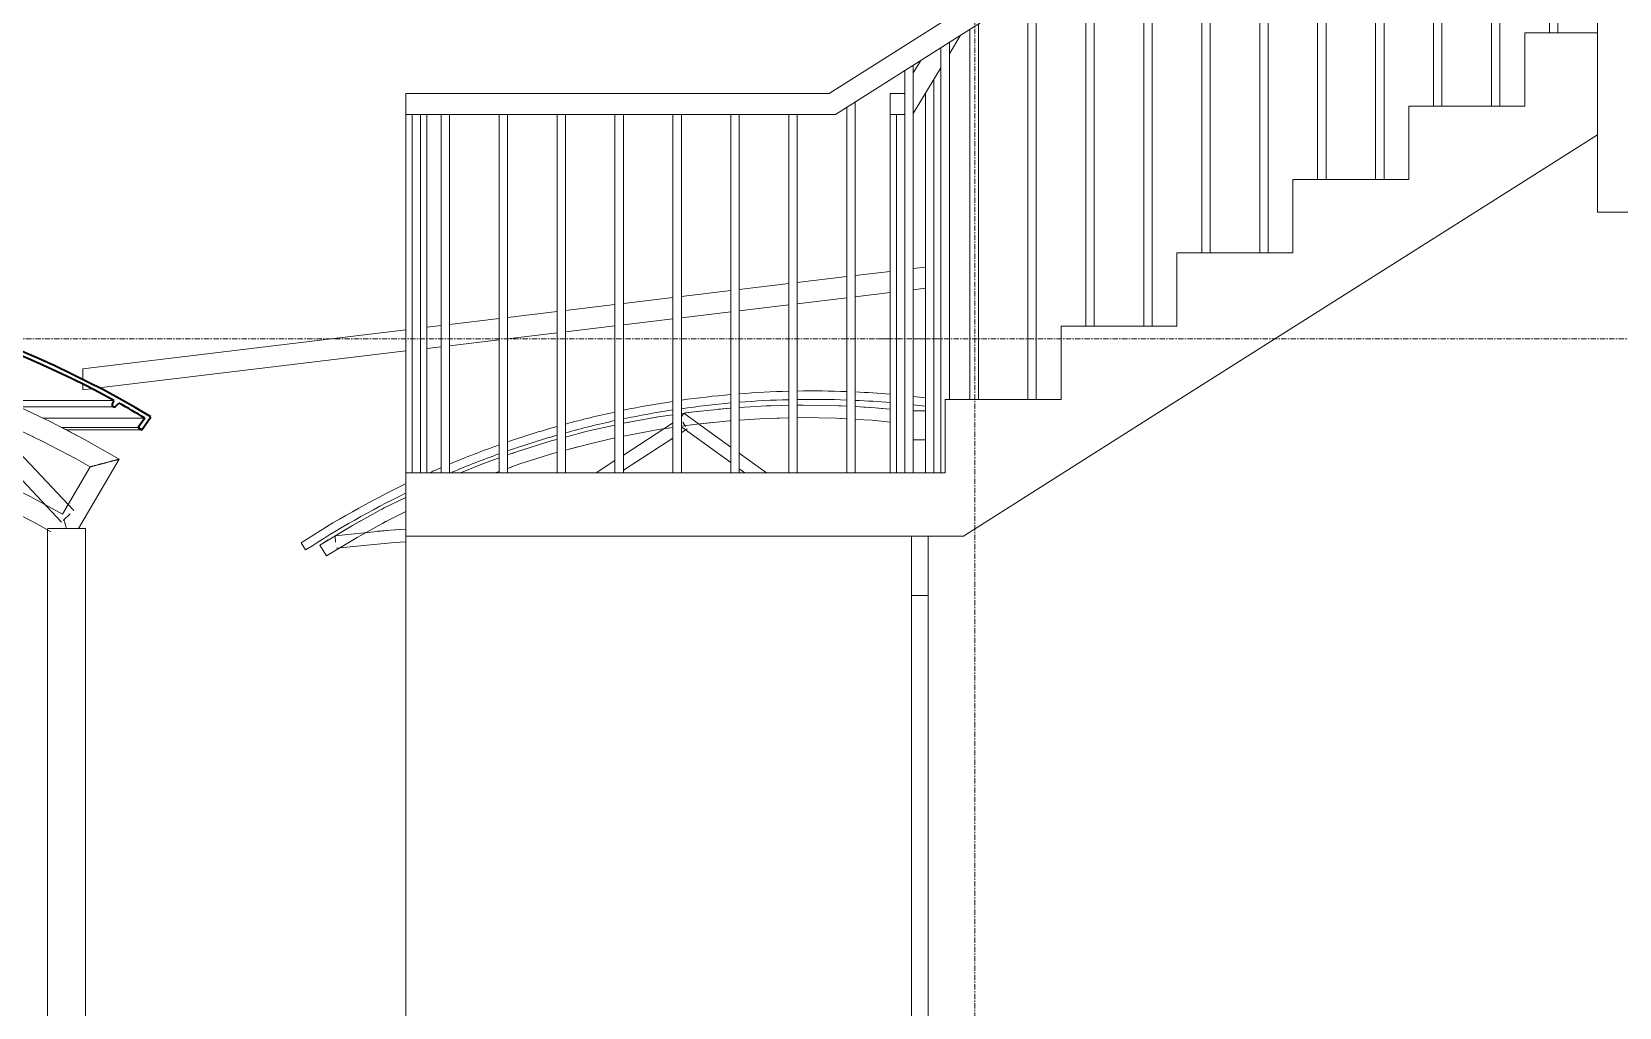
# Model space of a CAD drawing. Header units: inches. Extents: x 22 to 382261, y 22 to 371281.
# Drawn here: x 354608 to 358374, y 142650 to 144964 of the extents above; entities that cross this region are included whole.
import ezdxf

# ---------------------------------------------------------------- set-up
doc = ezdxf.new("R2010")
doc.units = ezdxf.units.IN
doc.header["$MEASUREMENT"] = 0
doc.linetypes.add('Grid Line 1_2_', pattern=[22.225, 12.7, -3.175, 3.175, -3.175])
for name, color, linetype, lineweight in [('A-AREA', 32, 'Continuous', 9), ('A-FLOR-HRAL', 11, 'Continuous', 9), ('A-FLOR-LEVL', 51, 'Continuous', 9), ('A-ROOF', 132, 'Continuous', 9), ('I-WALL', 2, 'Continuous', 9), ('Q-CASE', 31, 'Continuous', 9), ('S-GRID', 1, 'Continuous', 9), ('S-STRS', 31, 'Continuous', 9)]:
    doc.layers.add(name, color=color, linetype=linetype, lineweight=lineweight)

# ---------------------------------------------------------------- blocks, each defined once
blk = doc.blocks.new('Casework 1 - Casework 1-382926-Rear Elevation')
at = {"layer": 'Q-CASE'}
for p, q in [((-6849.4, 3042.6), (-7147.2, 3359.1)), ((-7156.9, 3311.1), (-6878.5, 3015.1)), ((-6965, 3226.7), (-6943.3, 3216.4)), ((-6965, 3226.7), (-6943.3, 3216.4)), ((-6965, 3226.7), (-6943.3, 3216.4)), ((-6965, 3226.7), (-6943.3, 3216.4)), ((-6965, 3226.7), (-6943.3, 3216.4)), ((-6965, 3226.7), (-6943.3, 3216.4)), ((-6965, 3226.7), (-6943.3, 3216.4)), ((-6965, 3226.7), (-6943.3, 3216.4)), ((-6965, 3226.7), (-6943.3, 3216.4)), ((-6837.8, 3000), (-6741.6, 3164)), ((-6810, 3146.2), (-6875.8, 3034.1)), ((-6874.3, 3019.2), (-6857.9, 3034.5)), ((-6911.8, 3000), (-6911.8, 300)), ((-6866.8, 3000), (-6910.3, 3000)), ((-6821.8, 3000), (-6866.8, 3000)), ((-6821.8, 300), (-6821.8, 3000))]:
    blk.add_line(p, q, dxfattribs=at)
at = {"layer": 'Q-CASE', "flags": 128}
for points in [[(-6741.6, 3164), (-6822.3, 3210.4), (-6904.9, 3253.6), (-6989.1, 3293.4)], [(-8240.8, 3427.2), (-8162.6, 3436.4), (-8071.7, 3443.4), (-7980.6, 3446.8), (-7889.5, 3446.5), (-7798.4, 3442.6), (-7707.6, 3435.1), (-7617.1, 3423.9), (-7527.2, 3409.1), (-7437.9, 3390.7), (-7349.4, 3368.8), (-7261.9, 3343.3), (-7175.4, 3314.4), (-7090.2, 3282), (-7006.4, 3246.3), (-6924, 3207.2), (-6843.3, 3164.9), (-6810, 3146.2)], [(-6897, 3249.4), (-6904.9, 3253.6), (-6989.1, 3293.4), (-7035.4, 3313)], [(-6897, 3249.4), (-6904.9, 3253.6), (-6989.1, 3293.4), (-7035.4, 3313)], [(-6897, 3249.4), (-6904.9, 3253.6), (-6989.1, 3293.4), (-7035.4, 3313)], [(-6897, 3249.4), (-6904.9, 3253.6), (-6989.1, 3293.4), (-7035.4, 3313)], [(-6897, 3249.4), (-6904.9, 3253.6), (-6989.1, 3293.4), (-7035.4, 3313)], [(-6897, 3249.4), (-6904.9, 3253.6), (-6989.1, 3293.4), (-7035.4, 3313)], [(-6897, 3249.4), (-6904.9, 3253.6), (-6989.1, 3293.4), (-7035.4, 3313)], [(-6897, 3249.4), (-6904.9, 3253.6), (-6989.1, 3293.4), (-7035.4, 3313)], [(-6897, 3249.4), (-6904.9, 3253.6), (-6989.1, 3293.4), (-7035.4, 3313)], [(-7009.7, 3048.8), (-6935.2, 3010), (-6903.9, 2992.1)], [(-6875.8, 3034.1), (-6951.3, 3075.2), (-7028.3, 3113.3), (-7106.8, 3148.3), (-7186.7, 3180.1), (-7267.8, 3208.7), (-7349.9, 3234), (-7433, 3256), (-7446.9, 3259.1)], [(-6741.6, 3164), (-6822.3, 3210.4), (-6873.2, 3237)], [(-6741.6, 3164), (-6822.3, 3210.4), (-6873.2, 3237)], [(-6741.6, 3164), (-6822.3, 3210.4), (-6873.2, 3237)], [(-6741.6, 3164), (-6822.3, 3210.4), (-6873.2, 3237)], [(-6741.6, 3164), (-6822.3, 3210.4), (-6873.2, 3237)], [(-6741.6, 3164), (-6822.3, 3210.4), (-6873.2, 3237)], [(-6741.6, 3164), (-6822.3, 3210.4), (-6873.2, 3237)], [(-6741.6, 3164), (-6822.3, 3210.4), (-6873.2, 3237)], [(-6741.6, 3164), (-6822.3, 3210.4), (-6873.2, 3237)], [(-6918, 3057.1), (-6951.3, 3075.2), (-7007.5, 3103)], [(-6918, 3057.1), (-6951.3, 3075.2), (-7007.5, 3103)], [(-6918, 3057.1), (-6951.3, 3075.2), (-7007.5, 3103)], [(-6918, 3057.1), (-6951.3, 3075.2), (-7007.5, 3103)], [(-6918, 3057.1), (-6951.3, 3075.2), (-7007.5, 3103)], [(-6918, 3057.1), (-6951.3, 3075.2), (-7007.5, 3103)], [(-6918, 3057.1), (-6951.3, 3075.2), (-7007.5, 3103)], [(-6918, 3057.1), (-6951.3, 3075.2), (-7007.5, 3103)], [(-6918, 3057.1), (-6951.3, 3075.2), (-7007.5, 3103)]]:
    blk.add_lwpolyline(points, dxfattribs=at)
at = {"layer": 'Q-CASE'}
for points, knots in [([(-6741.6, 3164), (-6741.6, 3164), (-6742, 3163.8), (-6743.1, 3163.6), (-6743.8, 3163.4), (-6744.6, 3163.3), (-6745.9, 3163), (-6747.6, 3162.5), (-6749.2, 3162.1), (-6750.5, 3161.7), (-6751.5, 3161.5), (-6752.6, 3161.2), (-6754, 3160.9), (-6755.9, 3160.4), (-6758.2, 3159.8), (-6760.7, 3159.1), (-6763.1, 3158.5), (-6765.6, 3157.9), (-6768.1, 3157.2), (-6770.7, 3156.6), (-6773.2, 3155.9), (-6775.8, 3155.2), (-6778.3, 3154.5), (-6780.9, 3153.9), (-6783.4, 3153.2), (-6786, 3152.6), (-6788, 3152), (-6789.7, 3151.6), (-6790.9, 3151.3), (-6792.1, 3151), (-6793.7, 3150.5), (-6795.6, 3150), (-6797.5, 3149.5), (-6798.8, 3149.2), (-6799.5, 3149), (-6800.2, 3148.8), (-6801, 3148.6), (-6802.4, 3148.3), (-6804, 3147.8), (-6805.7, 3147.3), (-6806.9, 3147), (-6807.7, 3146.8), (-6808.5, 3146.7), (-6809.5, 3146.4), (-6809.9, 3146.3), (-6810, 3146.2)], [0, 0, 0, 0, 0.055556, 0.083333, 0.097222, 0.111111, 0.138889, 0.166667, 0.194444, 0.208333, 0.222222, 0.236111, 0.25, 0.277778, 0.305556, 0.333333, 0.361111, 0.388889, 0.416667, 0.444444, 0.472222, 0.5, 0.527778, 0.555556, 0.583333, 0.611111, 0.638889, 0.652778, 0.666667, 0.680556, 0.694444, 0.722222, 0.75, 0.763889, 0.770833, 0.777778, 0.791667, 0.805556, 0.833333, 0.861111, 0.888889, 0.902778, 0.916667, 0.944444, 1, 1, 1, 1]), ([(-6872.3, 3021.2), (-6872.2, 3020.7), (-6871.9, 3019.5), (-6871.4, 3017.4), (-6870.7, 3015), (-6870.1, 3012.6), (-6869.4, 3010.1), (-6868.8, 3007.6), (-6868.1, 3005), (-6867.4, 3002.5), (-6867, 3000.8), (-6866.8, 2999.9)], [0.2607031, 0.2607031, 0.2607031, 0.2607031, 0.2777778, 0.3055556, 0.3333333, 0.3611111, 0.3888889, 0.4166667, 0.4444444, 0.4722222, 0.5, 0.5, 0.5, 0.5])]:
    blk.add_open_spline(points, degree=3, knots=knots, dxfattribs=at)
blk = doc.blocks.new('Roofs 1 - Roofs 1-397225-Rear Elevation')
at = {"layer": 'A-ROOF'}
for p, q in [((-7924.3, 3612.1), (-8746, 3612.1)), ((-8193.4, 3586), (-7914.2, 3586)), ((-8188.8, 3586.5), (-7927, 3586.5)), ((-8158.8, 3589.6), (-7933.4, 3589.6)), ((-7776.9, 3413.9), (-7857.5, 3445)), ((-7543.8, 3295.4), (-7540, 3303.7)), ((-7540, 3303.7), (-7531.1, 3303.7)), ((-7539, 3288.3), (-7512.7, 3288.3)), ((-7468.9, 3303.7), (-7272.4, 3303.7)), ((-7450.7, 3288.3), (-7307.3, 3288.3)), ((-7207.9, 3288.3), (-7135.4, 3288.3)), ((-7173.7, 3303.7), (-7150, 3303.7)), ((-7015.1, 3303.7), (-6754.1, 3303.7)), ((-6981.5, 3288.3), (-6753.2, 3288.3)), ((-9168.3, 3261.7), (-9142.7, 3261.7)), ((-7419.2, 3262), (-7366.4, 3262)), ((-7318.8, 3239.4), (-7089.3, 3239.4)), ((-7267.9, 3262), (-7110.6, 3262)), ((-7055.8, 3262), (-7045.3, 3262)), ((-7034.6, 3239.4), (-6993.9, 3239.4)), ((-6923.7, 3262), (-6680.6, 3262)), ((-6877.6, 3239.4), (-6696.1, 3239.4)), ((-10060.5, 3204.7), (-10092.2, 3235.5)), ((-10092.2, 3235.5), (-9230.6, 3235.5)), ((-10060.5, 3204.7), (-9199.8, 3204.7)), ((-7331.6, 3233.7), (-7084.2, 3233.7)), ((-7029.2, 3233.7), (-6981, 3233.7)), ((-6867.1, 3233.7), (-6687.9, 3233.7))]:
    blk.add_line(p, q, dxfattribs=at)
at = {"layer": 'A-ROOF', "lineweight": 35}
for p, q in [((-7936.8, 3602), (-7933.4, 3589.6)), ((-7906.9, 3591.7), (-7904.1, 3602)), ((-6754.1, 3303.7), (-6757.8, 3295.4)), ((-6749.6, 3289.7), (-6742.2, 3297.1)), ((-9153.2, 3270.6), (-9145.5, 3262.8)), ((-9139.3, 3267.5), (-9144.1, 3275.9)), ((-6680.6, 3262), (-6696.1, 3239.4)), ((-6696.1, 3239.4), (-6687.9, 3233.7)), ((-6687.9, 3233.7), (-6666.4, 3265.1)), ((-9230.6, 3235.5), (-9199.8, 3204.7)), ((-9192.7, 3211.8), (-9214.6, 3233.7)), ((-9199.8, 3204.7), (-9192.7, 3211.8))]:
    blk.add_line(p, q, dxfattribs=at)
at = {"layer": 'A-ROOF', "flags": 128}
for points in [[(-10092.2, 3235.5), (-9942.1, 3320.3), (-9786.2, 3394.9), (-9625.5, 3458.9), (-9460.5, 3512.1), (-9292.3, 3554.1), (-9121.4, 3584.9), (-8948.8, 3604.2), (-8775.2, 3611.9), (-8740.2, 3612.1)], [(-8012.5, 3496.1), (-8028.5, 3500.8), (-8199.5, 3543.8), (-8328.4, 3568.2)], [(-7540, 3303.7), (-7697.9, 3380.4), (-7730.4, 3394.6)], [(-7538.8, 3288.3), (-7540.2, 3288.4), (-7541.4, 3288.8), (-7542.5, 3289.5), (-7543.3, 3290.5), (-7543.9, 3291.7), (-7544.2, 3292.9), (-7544.2, 3294.2), (-7543.8, 3295.4)]]:
    blk.add_lwpolyline(points, dxfattribs=at)
at = {"layer": 'A-ROOF', "lineweight": 35}
for centre, radius, start, end in [((-7924.3, 1158.2), 2453.9, 59.1602, 122.1619), ((-7924.3, 1158.2), 2443.9, 90.2913, 119.9416), ((-7927, 3594.6), 8.12, 218.4096, 321.5904), ((-7914.2, 3593.6), 7.62, 212.2724, 345), ((-7924.3, 1158.2), 2443.9, 61.3914, 89.5259), ((-6753.2, 3293.3), 5.09, 156.0473, 315), ((-7924.3, 1158.2), 2443.9, 59.41, 61.0717), ((-7924.3, 1158.2), 2443.9, 120.1887, 121.8678), ((-9142.7, 3265.6), 3.89, 225, 29.759)]:
    blk.add_arc(centre, radius, start, end, dxfattribs=at)
at = {"layer": 'A-ROOF'}
blk.add_open_spline([(-7784.1, 3608.1), (-7840.2, 3611.3), (-7896.4, 3612.6), (-7952.6, 3611.9)], degree=3, dxfattribs=at)
for points, knots in [([(-7933.4, 3589.6), (-7932.5, 3588.5), (-7930.8, 3587.2), (-7928.1, 3586.5), (-7926, 3586.5), (-7924, 3587), (-7922.1, 3588), (-7921.1, 3589), (-7920.7, 3589.6)], [0, 0, 0, 0, 0.285714, 0.428571, 0.571429, 0.714286, 0.857143, 1, 1, 1, 1]), ([(-7920.7, 3589.6), (-7920, 3588.5), (-7918, 3586.6), (-7914.7, 3585.8), (-7912.1, 3586.2), (-7910.3, 3587), (-7908.7, 3588.2), (-7907.5, 3589.8), (-7907, 3591), (-7906.9, 3591.7)], [0, 0, 0, 0, 0.222222, 0.444444, 0.555556, 0.666667, 0.777778, 0.888889, 1, 1, 1, 1]), ([(-6757.8, 3295.4), (-6758.2, 3294.6), (-6758.4, 3292.9), (-6757.7, 3290.8), (-6756.9, 3289.8), (-6756.5, 3289.5)], [0, 0, 0, 0, 0.1818182, 0.3636364, 0.4545455, 0.4545455, 0.4545455, 0.4545455]), ([(-6755.5, 3288.8), (-6754.7, 3288.4), (-6753.2, 3288.1), (-6751.1, 3288.6), (-6750, 3289.3), (-6749.6, 3289.7)], [0.5454545, 0.5454545, 0.5454545, 0.5454545, 0.7272727, 0.8636364, 1, 1, 1, 1]), ([(-9145.5, 3262.8), (-9145, 3262.4), (-9144.1, 3261.8), (-9142.7, 3261.7), (-9141.7, 3261.8), (-9141.1, 3262), (-9140.8, 3262.2)], [0, 0, 0, 0, 0.1818182, 0.2727273, 0.3636364, 0.4545455, 0.4545455, 0.4545455, 0.4545455]), ([(-9140, 3262.8), (-9139.7, 3263.1), (-9139.3, 3263.6), (-9138.8, 3264.9), (-9138.8, 3266.3), (-9139.2, 3267.2), (-9139.3, 3267.5)], [0.5454545, 0.5454545, 0.5454545, 0.5454545, 0.6363636, 0.7272727, 0.9090909, 1, 1, 1, 1])]:
    blk.add_open_spline(points, degree=3, knots=knots, dxfattribs=at)
blk = doc.blocks.new('Casework 6 - Casework 6-529220-Rear Elevation')
at = {"layer": 'Q-CASE'}
for p, q in [((-5152.7, 3292.1), (-5170.9, 3291.7)), ((-5152.7, 3292.1), (-5170.9, 3291.7)), ((-5152.7, 3292.1), (-5170.9, 3291.7)), ((-5152.7, 3292.1), (-5170.9, 3291.7)), ((-5152.7, 3292.1), (-5170.9, 3291.7)), ((-5152.7, 3292.1), (-5170.9, 3291.7)), ((-5152.7, 3292.1), (-5170.9, 3291.7)), ((-5152.7, 3292.1), (-5170.9, 3291.7)), ((-4857.7, 3279), (-4828.5, 3279)), ((-5531, 3252.3), (-5545.2, 3249.7)), ((-5531, 3252.3), (-5545.2, 3249.7)), ((-5531, 3252.3), (-5545.2, 3249.7)), ((-5531, 3252.3), (-5545.2, 3249.7)), ((-5531, 3252.3), (-5545.2, 3249.7)), ((-5531, 3252.3), (-5545.2, 3249.7)), ((-5531, 3252.3), (-5545.2, 3249.7)), ((-5531, 3252.3), (-5545.2, 3249.7)), ((-5428.7, 3249.6), (-5545.2, 3174)), ((-5402.8, 3272), (-5406.9, 3266.4)), ((-5406.9, 3240.4), (-5290.2, 3156.1)), ((-5397.8, 3242.1), (-5404.4, 3252.1)), ((-5401.6, 3273.6), (-5401.9, 3273.2)), ((-5290.2, 3193.1), (-5401.6, 3273.6)), ((-5356.1, 3248.9), (-5335, 3251.1)), ((-5356.1, 3248.9), (-5335, 3251.1)), ((-5356.1, 3248.9), (-5335, 3251.1)), ((-5356.1, 3248.9), (-5335, 3251.1)), ((-5356.1, 3248.9), (-5335, 3251.1)), ((-5356.1, 3248.9), (-5335, 3251.1)), ((-5356.1, 3248.9), (-5335, 3251.1)), ((-5356.1, 3248.9), (-5335, 3251.1)), ((-5193.5, 3261.1), (-5175.1, 3261.6)), ((-5193.5, 3261.1), (-5175.1, 3261.6)), ((-5193.5, 3261.1), (-5175.1, 3261.6)), ((-5193.5, 3261.1), (-5175.1, 3261.6)), ((-5193.5, 3261.1), (-5175.1, 3261.6)), ((-5193.5, 3261.1), (-5175.1, 3261.6)), ((-5193.5, 3261.1), (-5175.1, 3261.6)), ((-5193.5, 3261.1), (-5175.1, 3261.6)), ((-5030.5, 3260.8), (-5016.7, 3260.1)), ((-5030.5, 3260.8), (-5016.7, 3260.1)), ((-5030.5, 3260.8), (-5016.7, 3260.1)), ((-5030.5, 3260.8), (-5016.7, 3260.1)), ((-5030.5, 3260.8), (-5016.7, 3260.1)), ((-5030.5, 3260.8), (-5016.7, 3260.1)), ((-5030.5, 3260.8), (-5016.7, 3260.1)), ((-5030.5, 3260.8), (-5016.7, 3260.1)), ((-5545.2, 3138.2), (-5427.7, 3214.5)), ((-5516.6, 3224.4), (-5494.7, 3228.5)), ((-5516.6, 3224.4), (-5494.7, 3228.5)), ((-5516.6, 3224.4), (-5494.7, 3228.5)), ((-5516.6, 3224.4), (-5494.7, 3228.5)), ((-5516.6, 3224.4), (-5494.7, 3228.5)), ((-5516.6, 3224.4), (-5494.7, 3228.5)), ((-5516.6, 3224.4), (-5494.7, 3228.5)), ((-5516.6, 3224.4), (-5494.7, 3228.5)), ((-5406.9, 3228), (-5394.1, 3236.3)), ((-4857.7, 3210), (-4828.5, 3210)), ((-5674.2, 3187.9), (-5653, 3193.6)), ((-5674.2, 3187.9), (-5653, 3193.6)), ((-5674.2, 3187.9), (-5653, 3193.6)), ((-5674.2, 3187.9), (-5653, 3193.6)), ((-5674.2, 3187.9), (-5653, 3193.6)), ((-5674.2, 3187.9), (-5653, 3193.6)), ((-5674.2, 3187.9), (-5653, 3193.6)), ((-5674.2, 3187.9), (-5653, 3193.6)), ((-5205.7, 3132), (-5270.2, 3178.6)), ((-5849.4, 3132), (-5840.2, 3135.3)), ((-5820.2, 3142.5), (-5808.7, 3146.6)), ((-5820.2, 3142.5), (-5808.7, 3146.6)), ((-5820.2, 3142.5), (-5808.7, 3146.6)), ((-5820.2, 3142.5), (-5808.7, 3146.6)), ((-5820.2, 3142.5), (-5808.7, 3146.6)), ((-5820.2, 3142.5), (-5808.7, 3146.6)), ((-5820.2, 3142.5), (-5808.7, 3146.6)), ((-5820.2, 3142.5), (-5808.7, 3146.6)), ((-5565.2, 3161), (-5609.8, 3132)), ((-5270.2, 3141.6), (-5256.9, 3132)), ((-6117, 3012), (-6108, 3016.9)), ((-6117, 3012), (-6108, 3016.9)), ((-6117, 3012), (-6108, 3016.9)), ((-6117, 3012), (-6108, 3016.9)), ((-6117, 3012), (-6108, 3016.9)), ((-6117, 3012), (-6108, 3016.9)), ((-6117, 3012), (-6108, 3016.9)), ((-6117, 3012), (-6108, 3016.9)), ((-6229.7, 2982.7), (-6229.4, 2980.7)), ((-6229.4, 2980.6), (-6227.9, 2967.8)), ((-6299.2, 2949.1), (-6310.1, 2965.8)), ((-6265.8, 2960.4), (-6249.7, 2935)), ((-4861.8, 2841), (-4821.8, 2841))]:
    blk.add_line(p, q, dxfattribs=at)
at = {"layer": 'Q-CASE', "flags": 128}
for points in [[(-5290.2, 3285.8), (-5291.6, 3285.7), (-5377.2, 3277), (-5407.7, 3272.7)], [(-5364.7, 3278.3), (-5377.2, 3277), (-5398.4, 3274)], [(-5364.7, 3278.3), (-5377.2, 3277), (-5398.4, 3274)], [(-5364.7, 3278.3), (-5377.2, 3277), (-5398.4, 3274)], [(-5364.7, 3278.3), (-5377.2, 3277), (-5398.4, 3274)], [(-5364.7, 3278.3), (-5377.2, 3277), (-5398.4, 3274)], [(-5364.7, 3278.3), (-5377.2, 3277), (-5398.4, 3274)], [(-5364.7, 3278.3), (-5377.2, 3277), (-5398.4, 3274)], [(-5364.7, 3278.3), (-5377.2, 3277), (-5398.4, 3274)], [(-5290.2, 3285.8), (-5291.6, 3285.7), (-5319.9, 3282.8)], [(-5290.2, 3285.8), (-5291.6, 3285.7), (-5319.9, 3282.8)], [(-5290.2, 3285.8), (-5291.6, 3285.7), (-5319.9, 3282.8)], [(-5290.2, 3285.8), (-5291.6, 3285.7), (-5319.9, 3282.8)], [(-5290.2, 3285.8), (-5291.6, 3285.7), (-5319.9, 3282.8)], [(-5290.2, 3285.8), (-5291.6, 3285.7), (-5319.9, 3282.8)], [(-5290.2, 3285.8), (-5291.6, 3285.7), (-5319.9, 3282.8)], [(-5290.2, 3285.8), (-5291.6, 3285.7), (-5319.9, 3282.8)], [(-5152.7, 3292.1), (-5205.8, 3291), (-5270.2, 3287)], [(-5195.8, 3291.2), (-5205.8, 3291), (-5270.2, 3287)], [(-5195.8, 3291.2), (-5205.8, 3291), (-5270.2, 3287)], [(-5195.8, 3291.2), (-5205.8, 3291), (-5270.2, 3287)], [(-5195.8, 3291.2), (-5205.8, 3291), (-5270.2, 3287)], [(-5195.8, 3291.2), (-5205.8, 3291), (-5270.2, 3287)], [(-5195.8, 3291.2), (-5205.8, 3291), (-5270.2, 3287)], [(-5195.8, 3291.2), (-5205.8, 3291), (-5270.2, 3287)], [(-5195.8, 3291.2), (-5205.8, 3291), (-5270.2, 3287)], [(-5015.2, 3290.1), (-5033.8, 3291.2), (-5119.8, 3292.8), (-5132.7, 3292.5)], [(-5028.7, 3290.9), (-5033.8, 3291.2), (-5119.8, 3292.8), (-5132.7, 3292.5)], [(-5028.7, 3290.9), (-5033.8, 3291.2), (-5119.8, 3292.8), (-5132.7, 3292.5)], [(-5028.7, 3290.9), (-5033.8, 3291.2), (-5119.8, 3292.8), (-5132.7, 3292.5)], [(-5028.7, 3290.9), (-5033.8, 3291.2), (-5119.8, 3292.8), (-5132.7, 3292.5)], [(-5028.7, 3290.9), (-5033.8, 3291.2), (-5119.8, 3292.8), (-5132.7, 3292.5)], [(-5028.7, 3290.9), (-5033.8, 3291.2), (-5119.8, 3292.8), (-5132.7, 3292.5)], [(-5028.7, 3290.9), (-5033.8, 3291.2), (-5119.8, 3292.8), (-5132.7, 3292.5)], [(-5028.7, 3290.9), (-5033.8, 3291.2), (-5119.8, 3292.8), (-5132.7, 3292.5)], [(-4912.2, 3282.6), (-4947.9, 3286.1), (-4995.2, 3288.9)], [(-4925.9, 3283.9), (-4947.9, 3286.1), (-4974.4, 3287.7)], [(-4925.9, 3283.9), (-4947.9, 3286.1), (-4974.4, 3287.7)], [(-4925.9, 3283.9), (-4947.9, 3286.1), (-4974.4, 3287.7)], [(-4925.9, 3283.9), (-4947.9, 3286.1), (-4974.4, 3287.7)], [(-4925.9, 3283.9), (-4947.9, 3286.1), (-4974.4, 3287.7)], [(-4925.9, 3283.9), (-4947.9, 3286.1), (-4974.4, 3287.7)], [(-4925.9, 3283.9), (-4947.9, 3286.1), (-4974.4, 3287.7)], [(-4925.9, 3283.9), (-4947.9, 3286.1), (-4974.4, 3287.7)], [(-5565.2, 3245.3), (-5630.9, 3230.5), (-5682.7, 3216.7)], [(-5565.2, 3245.3), (-5630.9, 3230.5), (-5648.1, 3225.9)], [(-5565.2, 3245.3), (-5630.9, 3230.5), (-5648.1, 3225.9)], [(-5565.2, 3245.3), (-5630.9, 3230.5), (-5648.1, 3225.9)], [(-5565.2, 3245.3), (-5630.9, 3230.5), (-5648.1, 3225.9)], [(-5565.2, 3245.3), (-5630.9, 3230.5), (-5648.1, 3225.9)], [(-5565.2, 3245.3), (-5630.9, 3230.5), (-5648.1, 3225.9)], [(-5565.2, 3245.3), (-5630.9, 3230.5), (-5648.1, 3225.9)], [(-5565.2, 3245.3), (-5630.9, 3230.5), (-5648.1, 3225.9)], [(-5427.7, 3269.8), (-5462.4, 3264.9), (-5545.2, 3249.7)], [(-5545.2, 3219.1), (-5462.1, 3234.5), (-5427.7, 3239.5)], [(-5427.7, 3269.8), (-5462.4, 3264.9), (-5480.7, 3261.5)], [(-5427.7, 3269.8), (-5462.4, 3264.9), (-5480.7, 3261.5)], [(-5427.7, 3269.8), (-5462.4, 3264.9), (-5480.7, 3261.5)], [(-5427.7, 3269.8), (-5462.4, 3264.9), (-5480.7, 3261.5)], [(-5427.7, 3269.8), (-5462.4, 3264.9), (-5480.7, 3261.5)], [(-5427.7, 3269.8), (-5462.4, 3264.9), (-5480.7, 3261.5)], [(-5427.7, 3269.8), (-5462.4, 3264.9), (-5480.7, 3261.5)], [(-5427.7, 3269.8), (-5462.4, 3264.9), (-5480.7, 3261.5)], [(-5406.9, 3242.5), (-5378.2, 3246.7), (-5293.8, 3255.4), (-5290.2, 3255.6)], [(-5270.2, 3256.9), (-5209.2, 3260.8), (-5152.7, 3262.1)], [(-5132.7, 3262.6), (-5124.4, 3262.8), (-5039.6, 3261.4), (-5015.2, 3260)], [(-4995.2, 3258.8), (-4954.9, 3256.6), (-4912.2, 3252.4)], [(-5702.7, 3211.3), (-5714, 3208.3), (-5796.2, 3182.8), (-5820.2, 3174.3)], [(-5702.7, 3211.3), (-5714, 3208.3), (-5796.2, 3182.8), (-5809.5, 3178.1)], [(-5702.7, 3211.3), (-5714, 3208.3), (-5796.2, 3182.8), (-5809.5, 3178.1)], [(-5702.7, 3211.3), (-5714, 3208.3), (-5796.2, 3182.8), (-5809.5, 3178.1)], [(-5702.7, 3211.3), (-5714, 3208.3), (-5796.2, 3182.8), (-5809.5, 3178.1)], [(-5702.7, 3211.3), (-5714, 3208.3), (-5796.2, 3182.8), (-5809.5, 3178.1)], [(-5702.7, 3211.3), (-5714, 3208.3), (-5796.2, 3182.8), (-5809.5, 3178.1)], [(-5702.7, 3211.3), (-5714, 3208.3), (-5796.2, 3182.8), (-5809.5, 3178.1)], [(-5702.7, 3211.3), (-5714, 3208.3), (-5796.2, 3182.8), (-5809.5, 3178.1)], [(-5682.7, 3185.6), (-5628.3, 3200.3), (-5565.2, 3214.6)], [(-5840.2, 3167.2), (-5877.2, 3154), (-5932.1, 3132)], [(-5820.2, 3142.5), (-5791.1, 3152.9), (-5710.2, 3178.2), (-5702.7, 3180.2)], [(-5851, 3163.3), (-5877.2, 3154), (-5932.1, 3132)], [(-5851, 3163.3), (-5877.2, 3154), (-5932.1, 3132)], [(-5851, 3163.3), (-5877.2, 3154), (-5932.1, 3132)], [(-5851, 3163.3), (-5877.2, 3154), (-5932.1, 3132)], [(-5851, 3163.3), (-5877.2, 3154), (-5932.1, 3132)], [(-5851, 3163.3), (-5877.2, 3154), (-5932.1, 3132)], [(-5851, 3163.3), (-5877.2, 3154), (-5932.1, 3132)], [(-5851, 3163.3), (-5877.2, 3154), (-5932.1, 3132)], [(-6061.8, 3073.8), (-6112.6, 3048.6), (-6188, 3007.2), (-6261.8, 2962.9), (-6265.8, 2960.4)], [(-6061.8, 3073.8), (-6112.6, 3048.6), (-6119.4, 3044.8)], [(-6061.8, 3073.8), (-6112.6, 3048.6), (-6119.4, 3044.8)], [(-6061.8, 3073.8), (-6112.6, 3048.6), (-6119.4, 3044.8)], [(-6061.8, 3073.8), (-6112.6, 3048.6), (-6119.4, 3044.8)], [(-6061.8, 3073.8), (-6112.6, 3048.6), (-6119.4, 3044.8)], [(-6061.8, 3073.8), (-6112.6, 3048.6), (-6119.4, 3044.8)], [(-6061.8, 3073.8), (-6112.6, 3048.6), (-6119.4, 3044.8)], [(-6061.8, 3073.8), (-6112.6, 3048.6), (-6119.4, 3044.8)], [(-6249.7, 2935), (-6177.1, 2978.9), (-6102.8, 3019.8), (-6061.8, 3040.3)], [(-6167.1, 3018.7), (-6188, 3007.2), (-6209.2, 2994.5)], [(-6167.1, 3018.7), (-6188, 3007.2), (-6209.2, 2994.5)], [(-6167.1, 3018.7), (-6188, 3007.2), (-6209.2, 2994.5)], [(-6167.1, 3018.7), (-6188, 3007.2), (-6209.2, 2994.5)], [(-6167.1, 3018.7), (-6188, 3007.2), (-6209.2, 2994.5)], [(-6167.1, 3018.7), (-6188, 3007.2), (-6209.2, 2994.5)], [(-6167.1, 3018.7), (-6188, 3007.2), (-6209.2, 2994.5)], [(-6167.1, 3018.7), (-6188, 3007.2), (-6209.2, 2994.5)], [(-6061.8, 2998.6), (-6097.7, 2996.3), (-6229.7, 2982.7)], [(-6077.9, 2997.5), (-6097.7, 2996.3), (-6128.1, 2993.2)], [(-6077.9, 2997.5), (-6097.7, 2996.3), (-6128.1, 2993.2)], [(-6077.9, 2997.5), (-6097.7, 2996.3), (-6128.1, 2993.2)], [(-6077.9, 2997.5), (-6097.7, 2996.3), (-6128.1, 2993.2)], [(-6077.9, 2997.5), (-6097.7, 2996.3), (-6128.1, 2993.2)], [(-6077.9, 2997.5), (-6097.7, 2996.3), (-6128.1, 2993.2)], [(-6077.9, 2997.5), (-6097.7, 2996.3), (-6128.1, 2993.2)], [(-6077.9, 2997.5), (-6097.7, 2996.3), (-6128.1, 2993.2)], [(-6245.7, 2972.6), (-6261.8, 2962.9), (-6265.8, 2960.4)], [(-6245.7, 2972.6), (-6261.8, 2962.9), (-6265.8, 2960.4)], [(-6245.7, 2972.6), (-6261.8, 2962.9), (-6265.8, 2960.4)], [(-6245.7, 2972.6), (-6261.8, 2962.9), (-6265.8, 2960.4)], [(-6245.7, 2972.6), (-6261.8, 2962.9), (-6265.8, 2960.4)], [(-6245.7, 2972.6), (-6261.8, 2962.9), (-6265.8, 2960.4)], [(-6245.7, 2972.6), (-6261.8, 2962.9), (-6265.8, 2960.4)], [(-6245.7, 2972.6), (-6261.8, 2962.9), (-6265.8, 2960.4)], [(-6226, 2952.9), (-6088.6, 2966.9), (-6061.8, 2968.6)]]:
    blk.add_lwpolyline(points, dxfattribs=at)
at = {"layer": 'Q-CASE'}
for radius, start, end in [(2223.3, 94.9942, 98.0451), (2223.3, 91.445, 94.4775), (2223.3, 87.8995, 90.9288), (2223.3, 85.2392, 87.3839), (2223.3, 98.5644, 101.645), (2203.3, 98.6424, 101.7519), (2203.3, 95.0398, 98.1184), (2203.3, 91.4581, 94.5182), (2203.3, 87.8805, 90.9373), (2203.3, 85.1959, 87.3602), (2223.3, 83.0717, 83.8274), (2203.3, 83.0087, 83.7713), (2223.3, 105.8259, 109.0039), (2223.3, 102.1701, 105.2923), (2203.3, 102.2818, 105.4343), (2203.3, 105.9727, 109.183), (2223.3, 109.5491, 112.7999), (2203.3, 109.7331, 112.8513), (2223.3, 113.36, 114.0655), (2223.3, 115.7396, 123.0783), (2203.3, 115.9931, 123.0783)]:
    blk.add_arc((-5096.6, 1102.9), radius, start, end, dxfattribs=at)
blk = doc.blocks.new('Railing - 20mm-909865-Rear Elevation')
at = {"layer": 'A-FLOR-HRAL'}
for p, q in [((-3348.1, 4176), (-3348.1, 5054)), ((-3328.1, 4176), (-3328.1, 5066.7))]:
    blk.add_line(p, q, dxfattribs=at)
blk = doc.blocks.new('Railing - 20mm-909867-Rear Elevation')
at = {"layer": 'A-FLOR-HRAL'}
for p, q in [((-3465.6, 4002), (-3465.6, 4979.7)), ((-3485.6, 4002), (-3485.6, 4967))]:
    blk.add_line(p, q, dxfattribs=at)
blk = doc.blocks.new('Railing - 20mm-909871-Rear Elevation')
at = {"layer": 'A-FLOR-HRAL'}
for p, q in [((-4877.7, 3132), (-4877.7, 4086.2)), ((-4857.7, 3132), (-4857.7, 4098.8))]:
    blk.add_line(p, q, dxfattribs=at)
blk = doc.blocks.new('Railing - 20mm-909869-Rear Elevation')
at = {"layer": 'A-FLOR-HRAL'}
for p, q in [((-5015.2, 3132), (-5015.2, 3999.2)), ((-4995.2, 3132), (-4995.2, 4011.8))]:
    blk.add_line(p, q, dxfattribs=at)
blk = doc.blocks.new('Railing - 20mm-412438-Rear Elevation')
at = {"layer": 'A-FLOR-HRAL'}
for p, q in [((-5152.7, 3132), (-5152.7, 3982)), ((-5132.7, 3132), (-5132.7, 3982))]:
    blk.add_line(p, q, dxfattribs=at)
blk = doc.blocks.new('Railing - 20mm-909863-Rear Elevation')
at = {"layer": 'A-FLOR-HRAL'}
for p, q in [((-4771.8, 3306), (-4771.8, 4153.2)), ((-4791.8, 3132), (-4791.8, 4140.5))]:
    blk.add_line(p, q, dxfattribs=at)
blk = doc.blocks.new('Railing - 20mm-V5-Rear Elevation')
at = {"layer": 'A-FLOR-HRAL'}
for p, q in [((-6046.4, 3132), (-6046.4, 3982)), ((-6026.4, 3132), (-6026.4, 3982))]:
    blk.add_line(p, q, dxfattribs=at)
blk = doc.blocks.new('Railing - Railing-909759-Rear Elevation')
for name, p in [('Railing - 20mm-909865-Rear Elevation', (0, 0)), ('Railing - 20mm-909867-Rear Elevation', (0, 0)), ('Railing - 20mm-909865-Rear Elevation', (-275, -174)), ('Railing - 20mm-909867-Rear Elevation', (-275, -174)), ('Railing - 20mm-909865-Rear Elevation', (-550, -348)), ('Railing - 20mm-909867-Rear Elevation', (-550, -348)), ('Railing - 20mm-909865-Rear Elevation', (-825, -522)), ('Railing - 20mm-909867-Rear Elevation', (-825, -522)), ('Railing - 20mm-909865-Rear Elevation', (-1100, -696)), ('Railing - 20mm-909867-Rear Elevation', (-1100, -696)), ('Railing - 20mm-909865-Rear Elevation', (-1375, -870)), ('Railing - 20mm-909863-Rear Elevation', (0, 0)), ('Railing - 20mm-909871-Rear Elevation', (0, 0)), ('Railing - 20mm-909869-Rear Elevation', (0, 0)), ('Railing - 20mm-V5-Rear Elevation', (0, 0)), ('Railing - 20mm-412438-Rear Elevation', (-825, 0)), ('Railing - 20mm-412438-Rear Elevation', (-687.5, 0)), ('Railing - 20mm-412438-Rear Elevation', (-550, 0)), ('Railing - 20mm-412438-Rear Elevation', (-412.5, 0)), ('Railing - 20mm-412438-Rear Elevation', (-275, 0)), ('Railing - 20mm-412438-Rear Elevation', (-137.5, 0)), ('Railing - 20mm-412438-Rear Elevation', (0, 0))]:
    blk.add_blockref(name, p)
blk = doc.blocks.new('Railing - 20mm-909880-Rear Elevation')
at = {"layer": 'A-FLOR-HRAL'}
for p, q in [((-4828.5, 4032.5), (-4828.5, 3132)), ((-4808.5, 3132), (-4808.5, 4065.5))]:
    blk.add_line(p, q, dxfattribs=at)
blk = doc.blocks.new('Railing - 20mm-V6-Rear Elevation')
at = {"layer": 'A-FLOR-HRAL'}
blk.add_line((-4897.2, 3132), (-4897.2, 3982), dxfattribs=at)
blk = doc.blocks.new('Railing - Railing-909763-Rear Elevation')
for name in ['Railing - 20mm-909880-Rear Elevation', 'Railing - 20mm-V6-Rear Elevation']:
    blk.add_blockref(name, (0, 0))
blk = doc.blocks.new('Top Rail Type - Top Rail_Internal_-909775-Rear Elevation')
at = {"layer": 'A-FLOR-HRAL'}
for p, q in [((-3234.3, 5185.2), (-4781.8, 4206)), ((-3234.3, 5126), (-4755.1, 4163.7)), ((-4781.8, 4206), (-5056.8, 4032)), ((-4755.1, 4163.7), (-5042.3, 3982)), ((-6061.4, 3982), (-6061.4, 4032)), ((-5056.8, 4032), (-6061.4, 4032)), ((-6061.4, 3982), (-6061.4, 3132)), ((-5042.3, 3982), (-6061.4, 3982)), ((-6011.4, 3982), (-6011.4, 3132))]:
    blk.add_line(p, q, dxfattribs=at)
blk = doc.blocks.new('Top Rail Type - Top Rail_Internal_-909790-Rear Elevation')
at = {"layer": 'A-FLOR-HRAL'}
for p, q in [((-4745.1, 4170), (-4771.8, 4126)), ((-4839.9, 4110.1), (-4857.7, 4080.8)), ((-4791.8, 4093), (-4857.7, 3984.3)), ((-4877.7, 4032), (-4912.2, 4032)), ((-4912.2, 4032), (-4912.2, 3982)), ((-4912.2, 3982), (-4912.2, 3132)), ((-4912.2, 3982), (-4877.7, 3982))]:
    blk.add_line(p, q, dxfattribs=at)

msp = doc.modelspace()

# ---------------------------------------------------------------- linework, layer by layer
at = {"layer": 'A-AREA'}
for p, q in [((356644.6, 144236.1), (356615, 144236.1)), ((356728.3, 144236.1), (356699.1, 144236.1))]:
    msp.add_line(p, q, dxfattribs=at)
at = {"layer": 'A-FLOR-LEVL', "linetype": 'Grid Line 1_2_'}
msp.add_line((349815.8, 144236.1), (381527.9, 144236.1), dxfattribs=at)
at = {"layer": 'A-ROOF'}
for p, q in [((356728.3, 144406.1), (356699.1, 144402.6)), ((356541.6, 144383.6), (356424.1, 144369.5)), ((356644.6, 144396), (356561.6, 144386)), ((356129.1, 144333.9), (356011.6, 144319.7)), ((356266.6, 144350.5), (356149.1, 144336.3)), ((356404.1, 144367), (356286.6, 144352.9)), ((356424.1, 144319.1), (356541.6, 144333.3)), ((356561.6, 144335.7), (356644.6, 144345.7)), ((356699.1, 144352.2), (356728.3, 144355.8)), ((355854.1, 144300.8), (355736.6, 144286.6)), ((355991.6, 144317.3), (355874.1, 144303.2)), ((356149.1, 144286), (356266.6, 144300.1)), ((356286.6, 144302.5), (356404.1, 144316.7)), ((355495.4, 144257.5), (354728.7, 144165.1)), ((355579.1, 144267.6), (355545.4, 144263.5)), ((355716.6, 144284.2), (355599.1, 144270)), ((355874.1, 144252.8), (355991.6, 144267)), ((356011.6, 144269.4), (356129.1, 144283.5)), ((355545.4, 144213.2), (355579.1, 144217.3)), ((355599.1, 144219.7), (355716.6, 144233.8)), ((355736.6, 144236.2), (355854.1, 144250.4)), ((354766.8, 144119.3), (355495.4, 144207.2)), ((354728.7, 144165.1), (354728.7, 144139.1)), ((354728.7, 144126.8), (354728.7, 144114.7)), ((354728.7, 144114.7), (354748.1, 144117.1))]:
    msp.add_line(p, q, dxfattribs=at)
at = {"layer": 'I-WALL'}
for p, q in [((358322.5, 144536.1), (358322.5, 145136.1)), ((358552.5, 144536.1), (358322.5, 144536.1)), ((356735, 140786.1), (356735, 143768.1))]:
    msp.add_line(p, q, dxfattribs=at)
at = {"layer": 'S-GRID', "linetype": 'Grid Line 1_2_'}
msp.add_line((356845, 140336.1), (356845, 152761.9), dxfattribs=at)
at = {"layer": 'S-STRS'}
for p, q in [((358150, 144962.1), (358322.5, 144962.1)), ((358150, 144788.1), (358150, 144962.1)), ((357875, 144788.1), (358150, 144788.1)), ((357875, 144614.1), (357875, 144788.1)), ((358150, 144610.6), (358322.5, 144719.7)), ((357600, 144614.1), (357875, 144614.1)), ((357600, 144440.1), (357600, 144614.1)), ((357875, 144436.6), (358150, 144610.6)), ((357325, 144440.1), (357600, 144440.1)), ((357325, 144266.1), (357325, 144440.1)), ((357600, 144262.6), (357875, 144436.6)), ((357050, 144266.1), (357325, 144266.1)), ((357050, 144092.1), (357050, 144266.1)), ((357325, 144088.6), (357600, 144262.6)), ((356775, 144092.1), (356818.4, 144092.1)), ((356775, 143918.1), (356775, 144092.1)), ((356818.4, 144092.1), (357050, 144092.1)), ((357050, 143914.6), (357325, 144088.6)), ((355495, 143918.1), (356775, 143918.1)), ((355495, 143768.1), (355495, 143918.1)), ((356818.4, 143768.1), (357050, 143914.6)), ((355495, 143566.6), (355495, 143768.1)), ((355495, 143768.1), (356775, 143768.1)), ((356695, 143768.1), (356695, 143566.6)), ((356775, 143768.1), (356818.4, 143768.1)), ((355495, 143392.6), (355495, 143566.6)), ((356695, 143566.6), (356695, 143392.6)), ((355495, 143218.6), (355495, 143392.6)), ((356695, 143392.6), (356695, 143218.6)), ((355495, 143044.6), (355495, 143218.6)), ((356695, 143218.6), (356695, 143044.6)), ((355495, 142870.6), (355495, 143044.6)), ((356695, 143044.6), (356695, 142870.6)), ((355495, 142696.6), (355495, 142870.6)), ((356695, 142870.6), (356695, 142696.6)), ((355495, 142522.6), (355495, 142696.6)), ((356695, 142696.6), (356695, 142522.6))]:
    msp.add_line(p, q, dxfattribs=at)

# ---------------------------------------------------------------- block references
at = {"layer": 'A-FLOR-HRAL'}
for name in ['Top Rail Type - Top Rail_Internal_-909775-Rear Elevation', 'Railing - Railing-909759-Rear Elevation', 'Top Rail Type - Top Rail_Internal_-909790-Rear Elevation', 'Railing - Railing-909763-Rear Elevation']:
    msp.add_blockref(name, (361556.8, 140786.1), dxfattribs=at)
at = {"layer": 'A-ROOF'}
msp.add_blockref('Roofs 1 - Roofs 1-397225-Rear Elevation', (361556.8, 140786.1), dxfattribs=at)
at = {"layer": 'Q-CASE'}
for name in ['Casework 1 - Casework 1-382926-Rear Elevation', 'Casework 6 - Casework 6-529220-Rear Elevation']:
    msp.add_blockref(name, (361556.8, 140786.1), dxfattribs=at)

doc.saveas('drawing.dxf')
